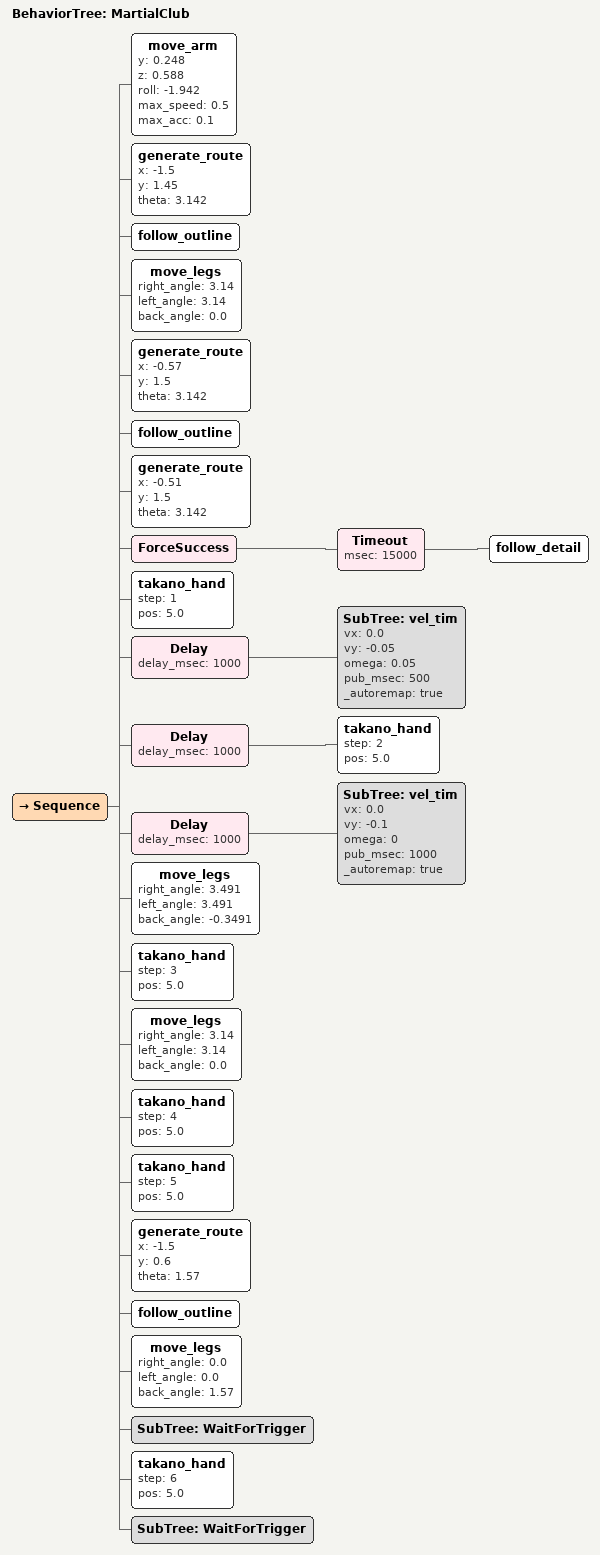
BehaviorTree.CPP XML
<?xml version="1.0" encoding="UTF-8"?>
<root BTCPP_format="4">
  <include path="../common/bt_node_models.xml"/>

  <BehaviorTree ID="MartialClub">
    <Sequence>
      <move_arm y="0.248"
                z="0.588"
                roll="-1.942"
                max_speed="0.5"
                max_acc="0.1"/>
      <generate_route x="-1.5"
                      y="1.45"
                      theta="3.142"/>
      <follow_outline/>
      <move_legs right_angle="3.14"
                 left_angle="3.14"
                 back_angle="0.0"/>
      <generate_route x="-0.57"
                      y="1.5"
                      theta="3.142"/>
      <follow_outline/>
      <generate_route x="-0.51"
                      y="1.5"
                      theta="3.142"/>
      <ForceSuccess>
        <Timeout msec="15000">
          <follow_detail/>
        </Timeout>
      </ForceSuccess>
      <takano_hand step="1"
                   pos="5.0"/>
      <Delay delay_msec="1000">
        <SubTree ID="vel_tim"
                 vx="0.0"
                 vy="-0.05"
                 omega="0.05"
                 pub_msec="500"
                 _autoremap="true"/>
      </Delay>
      <Delay delay_msec="1000">
        <takano_hand step="2"
                     pos="5.0"/>
      </Delay>
      <Delay delay_msec="1000">
        <SubTree ID="vel_tim"
                 vx="0.0"
                 vy="-0.1"
                 omega="0"
                 pub_msec="1000"
                 _autoremap="true"/>
      </Delay>
      <move_legs right_angle="3.491"
                 left_angle="3.491"
                 back_angle="-0.3491"/>
      <takano_hand step="3"
                   pos="5.0"/>
      <move_legs right_angle="3.14"
                 left_angle="3.14"
                 back_angle="0.0"/>
      <takano_hand step="4"
                   pos="5.0"/>
      <takano_hand step="5"
                   pos="5.0"/>
      <generate_route x="-1.5"
                      y="0.6"
                      theta="1.57"/>
      <follow_outline/>
      <move_legs right_angle="0.0"
                 left_angle="0.0"
                 back_angle="1.57"/>
      <SubTree ID="WaitForTrigger"/>
      <takano_hand step="6"
                   pos="5.0"/>
      <SubTree ID="WaitForTrigger"/>
    </Sequence>
  </BehaviorTree>

</root>
